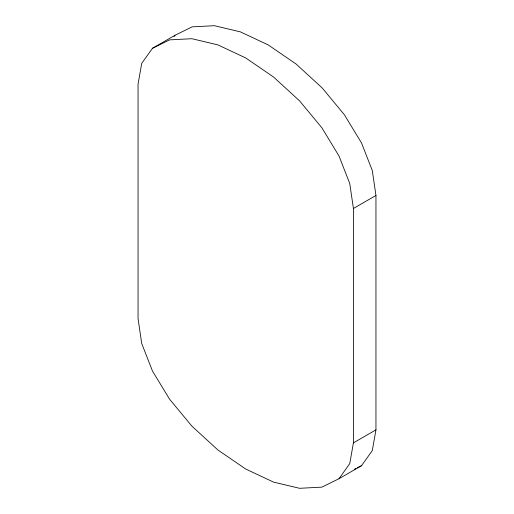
<?xml version="1.0" encoding="UTF-8"?>
<svg xmlns="http://www.w3.org/2000/svg" width="514" height="514" viewBox="0 0 514 514"><rect width="100%" height="100%" fill="white"/><g stroke="black" fill="none" stroke-linecap="round" stroke-linejoin="round"><path stroke-width="0.77" d="M152.478 48.29L169.588 39.874L191.889 38.711L217.865 44.879L245.737 57.96L273.602 77.061L299.578 100.879L321.88 127.793L338.989 155.973L349.751 183.492L353.42 208.478L353.42 442.875L349.751 463.622L338.989 478.72L321.88 487.137L299.578 488.3L273.602 482.132L245.737 469.051L217.865 449.949L191.889 426.132L169.588 399.211L152.478 371.037L141.716 343.519L138.048 318.532L138.048 84.135L141.716 63.389L152.478 48.29L175.011 35.28L192.12 26.863L214.422 25.7L240.398 31.868L268.263 44.949L296.135 64.051L322.111 87.868L344.412 114.789L361.522 142.963L372.284 170.481L375.952 195.468L375.952 429.865L372.284 450.611L361.522 465.71L338.989 478.72M174.111 36.539L175.011 35.28M353.42 208.478L375.952 195.468M353.42 442.875L375.952 429.865M354.39 469.218L355.816 468.517M357.243 467.811L361.522 465.71"/></g></svg>
